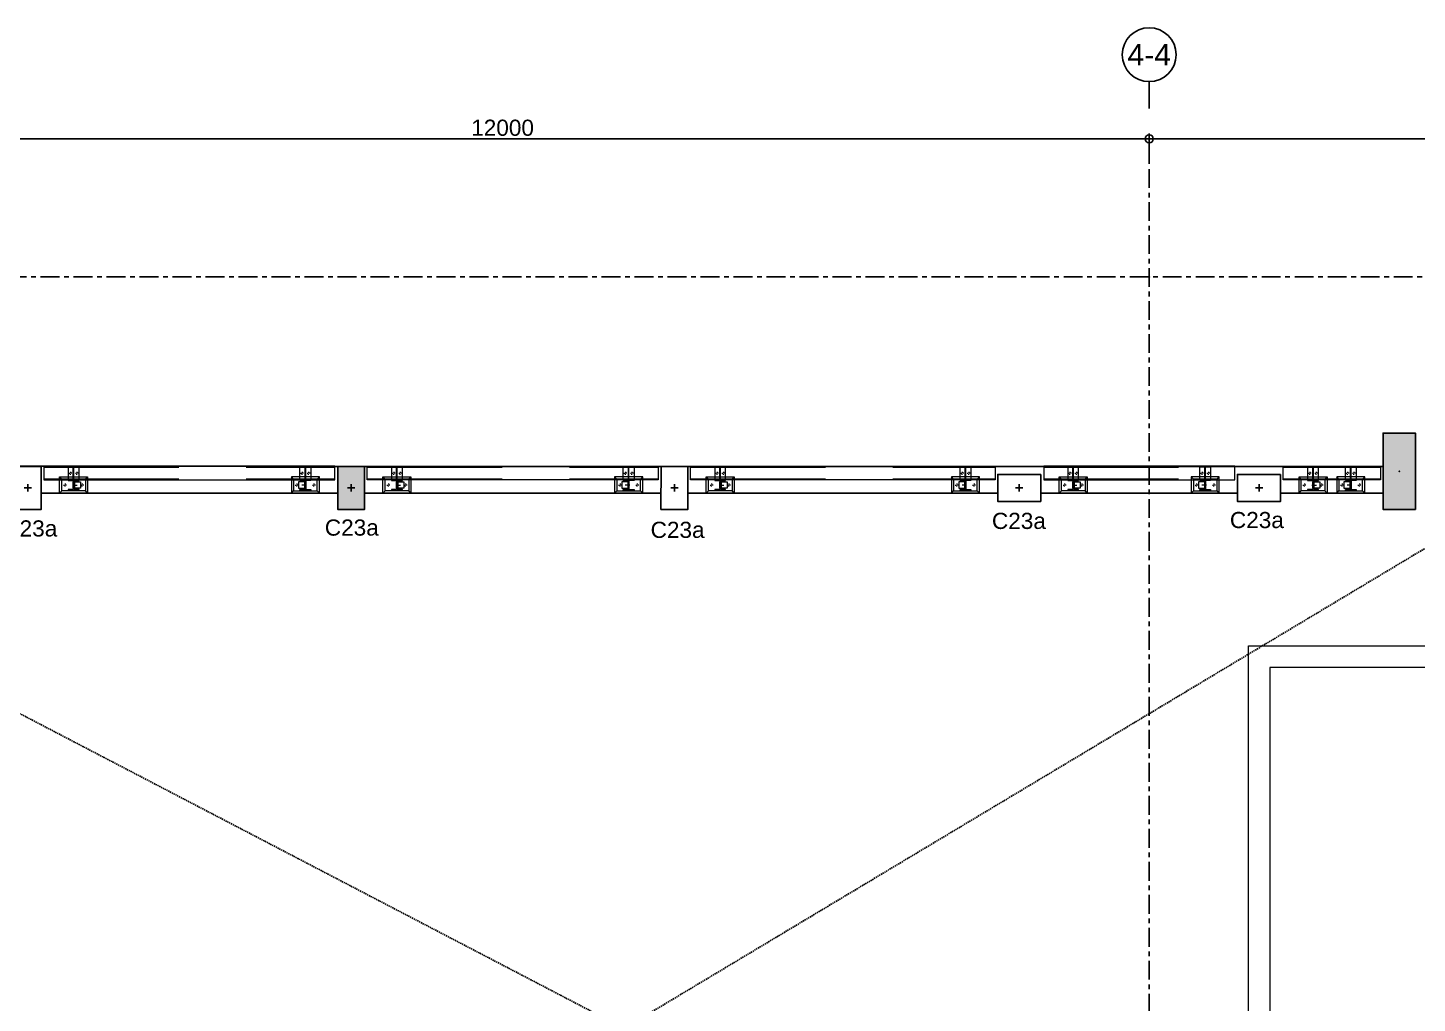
# Model space of a CAD drawing. Header units: millimetres. Extents: x 663313 to 1226001, y 1431724 to 1620898.
# Drawn here: x 995187 to 1008079, y 1552687 to 1561743 of the extents above; entities that cross this region are included whole.
import ezdxf
from ezdxf.enums import TextEntityAlignment as Align

# ---------------------------------------------------------------- set-up
doc = ezdxf.new("R2010")
doc.units = ezdxf.units.MM
doc.set_wipeout_variables(frame=1)
for name, pattern in [('CENTER', [50.8, 31.75, -6.35, 6.35, -6.35]), ('HIDDEN', [0.375, 0.25, -0.125]), ('TA_GL_000.70000', [1.925, 0.7, -0.175, 0.175, -0.175, 0.7]), ('XKITLINE00', [0]), ('XKITLINE02', [4, 2, -2])]:
    doc.linetypes.add(name, pattern=pattern)
for name, color, linetype in [('000 - 0_SYM_DWG_GRID-BUBBLE_MAIN_COLOR_6', 7, 'Continuous'), ('000 - 0_SYM_DWG_GRIDLINE_MAIN_COLOR_251', 7, 'Continuous'), ('000 - 0_SYM_DWG_SLOPE-SYM_TEXT_COLOR_3', 7, 'Continuous'), ('000 - CONCRETE_COL_HATCH_', 7, 'Continuous'), ('000 - CONCRETE_COL_WIPEOUT_', 7, 'Continuous'), ('000 - CONCRETE_PRECAST_CUT_COLOR_4', 7, 'Continuous'), ('000 - D I M', 7, 'Continuous'), ('000 - EXISTING_COLUMN_CUT_COLOR_5', 7, 'Continuous'), ('000 - EXISTING_CONCRETE_CUT_COLOR_5', 7, 'Continuous'), ('000 - GRID', 7, 'CENTER'), ('BR', 7, 'Continuous'), ('CVA044__', 7, 'Continuous'), ('DIM', 7, 'Continuous')]:
    doc.layers.add(name, color=color, linetype=linetype)
doc.layers.add('Bolt', color=7, linetype='Continuous', lineweight=0)
doc.layers.add('Part', color=7, linetype='Continuous', lineweight=0)
doc.styles.add('Arial', font='arial.ttf')
doc.styles.add('FAMELINE_FOR_CKST', font='arial.ttf')
doc.styles.add('TA', font='', dxfattribs={"height": 4.5})
doc.styles.get('TA').set_extended_font_data('Cordia New')
doc.dimstyles.new('FAMELINE-CKST_C-C', dxfattribs={"dimtxt": 0.3, "dimasz": 0.15, "dimexe": 0.1, "dimexo": 0.1, "dimgap": 0.05, "dimtad": 1, "dimzin": 0, "dimdsep": 46, "dimtxsty": 'FAMELINE_FOR_CKST', "dimblk": 'ORIGIN', "dimblk1": 'ORIGIN', "dimblk2": 'ORIGIN', "dimsah": 1, "dimcen": 0.1, "dimdle": 0.1, "dimclrd": 7, "dimclre": 7, "dimclrt": 7, "dimadec": 0, "dimazin": 0, "dimtfac": 1, "dimtix": 1, "dimtmove": 2, "dimatfit": 3, "dimfxl": 1, "dimtolj": 1, "dimtzin": 0, "dimlwd": -1, "dimlwe": -1, "dimarcsym": 0})

# ---------------------------------------------------------------- blocks, each defined once
blk = doc.blocks.new('*U4785')
at = {"layer": '000 - 0_SYM_DWG_GRID-BUBBLE_MAIN_COLOR_6', "color": 7}
blk.add_line((36.25, 0), (31.25, 0), dxfattribs=at)
blk.add_circle((41.25, 0), 5, dxfattribs=at)
at = {"layer": '000 - 0_SYM_DWG_GRIDLINE_MAIN_COLOR_251', "color": 7, "linetype": 'ByBlock', "ltscale": 5}
blk.add_line((20, 0), (-316, 0), dxfattribs=at)
at = {"layer": '000 - 0_SYM_DWG_GRIDLINE_MAIN_COLOR_251', "color": 7}
for p in [(-296, 0), (0, 0)]:
    blk.add_point(p, dxfattribs=at)
at = {"color": 7, "style": 'TA', "flags": 1}
blk.add_attdef('LOCATION', (6, -6), '', height=4.5, rotation=270, dxfattribs=at)
at = {"layer": '000 - 0_SYM_DWG_SLOPE-SYM_TEXT_COLOR_3', "color": 7, "style": 'Arial'}
blk.add_attdef('GRID-HEAD', text='', height=4, rotation=270, dxfattribs=at).set_placement((41.25, 0), align=Align.MIDDLE_CENTER)
blk = doc.blocks.new('*U4786')
at = {"layer": '000 - 0_SYM_DWG_GRIDLINE_MAIN_COLOR_251', "color": 7, "linetype": 'ByBlock', "ltscale": 5}
blk.add_line((76, 0), (-538, 0), dxfattribs=at)
at = {"color": 7, "style": 'TA', "flags": 1}
blk.add_attdef('LOCATION', (6, -6), '', height=4.5, rotation=270, dxfattribs=at)
at = {"layer": '000 - 0_SYM_DWG_SLOPE-SYM_TEXT_COLOR_3', "color": 7, "style": 'Arial'}
blk.add_attdef('GRID-HEAD', text='', height=4, rotation=180, dxfattribs=at).set_placement((154.09, 0), align=Align.MIDDLE_CENTER)
blk = doc.blocks.new('_Origin')
at = {"color": 7, "linetype": 'ByBlock', "lineweight": -2}
blk.add_line((0, 0), (-1, 0), dxfattribs=at)
blk.add_circle((0, 0), 0.5, dxfattribs=at)
blk = doc.blocks.new('*D4827')
at = {"layer": '000 - D I M', "color": 7, "transparency": 16777216}
for p, q in [((0, 1050), (0, 1331)), ((12000, 1050), (12000, 1331)), ((75, 1281), (11925, 1281))]:
    blk.add_line(p, q, dxfattribs=at)
at = {"layer": 'Defpoints', "color": 7, "transparency": 16777216}
for p in [(12000, 1281), (0, 1000), (12000, 1000)]:
    blk.add_point(p, dxfattribs=at)
at = {"layer": '000 - D I M', "color": 7, "transparency": 16777216, "xscale": 75, "yscale": 75, "zscale": 75, "rotation": 180}
blk.add_blockref('_Origin', (0, 1281), dxfattribs=at)
at = {"layer": '000 - D I M', "color": 7, "transparency": 16777216, "xscale": 75, "yscale": 75, "zscale": 75}
blk.add_blockref('_Origin', (12000, 1281), dxfattribs=at)
at = {"layer": '000 - D I M', "color": 7, "transparency": 16777216, "insert": (6000, 1383), "char_height": 150, "attachment_point": 5, "style": 'FAMELINE_FOR_CKST'}
blk.add_mtext('\\A1;12000', dxfattribs=at)
blk = doc.blocks.new('*D4828')
at = {"layer": '000 - D I M', "color": 7, "transparency": 16777216}
for p, q in [((12000, 1050), (12000, 1331)), ((23100, 1049), (23100, 1331)), ((12075, 1281), (23025, 1281))]:
    blk.add_line(p, q, dxfattribs=at)
at = {"layer": 'Defpoints', "color": 7, "transparency": 16777216}
for p in [(23100, 1281), (12000, 1000), (23100, 999)]:
    blk.add_point(p, dxfattribs=at)
at = {"layer": '000 - D I M', "color": 7, "transparency": 16777216, "xscale": 75, "yscale": 75, "zscale": 75, "rotation": 180}
blk.add_blockref('_Origin', (12000, 1281), dxfattribs=at)
at = {"layer": '000 - D I M', "color": 7, "transparency": 16777216, "xscale": 75, "yscale": 75, "zscale": 75}
blk.add_blockref('_Origin', (23100, 1281), dxfattribs=at)
at = {"layer": '000 - D I M', "color": 7, "transparency": 16777216, "insert": (17550, 1383), "char_height": 150, "attachment_point": 5, "style": 'FAMELINE_FOR_CKST'}
blk.add_mtext('\\A1;11100', dxfattribs=at)
blk = doc.blocks.new('C25')
at = {"layer": 'BR', "color": 7}
for p, q in [((-0.034, 0), (0.034, 0)), ((0, 0.034), (0, -0.034))]:
    blk.add_line(p, q, dxfattribs=at)
at = {"layer": 'BR', "color": 7, "ltscale": 5}
blk.add_lwpolyline([(-0.125, 0.2), (0.125, 0.2), (0.125, -0.2), (-0.125, -0.2)], close=True, dxfattribs=at)
blk = doc.blocks.new('C32')
at = {"layer": 'BR', "color": 7}
for p, q in [((-0.034, 0), (0.034, 0)), ((0, 0.034), (0, -0.034))]:
    blk.add_line(p, q, dxfattribs=at)
at = {"layer": 'BR', "color": 7, "ltscale": 5}
blk.add_lwpolyline([(-0.15, 0.355), (0.15, 0.355), (0.15, -0.355), (-0.15, -0.355)], close=True, dxfattribs=at)
blk = doc.blocks.new('44')
at = {"layer": 'Bolt', "color": 7, "linetype": 'XKITLINE02', "lineweight": 0}
for p, q in [((31.261, 39.863), (31.261, 39.858)), ((31.274, 39.863), (31.274, 39.869)), ((31.274, 39.869), (31.274, 39.863)), ((31.281, 39.877), (31.281, 39.834)), ((31.288, 39.863), (31.288, 39.869)), ((31.288, 39.869), (31.288, 39.863)), ((31.3, 39.863), (31.3, 39.858)), ((31.261, 37.719), (31.261, 37.724)), ((31.274, 37.719), (31.274, 37.713)), ((31.274, 37.713), (31.274, 37.719)), ((31.281, 37.705), (31.281, 37.748)), ((31.288, 37.719), (31.288, 37.713)), ((31.288, 37.713), (31.288, 37.719)), ((31.3, 37.719), (31.3, 37.724)), ((31.281, 36.877), (31.281, 36.834)), ((31.261, 36.863), (31.261, 36.858)), ((31.274, 36.869), (31.274, 36.863)), ((31.274, 36.863), (31.274, 36.869)), ((31.288, 36.869), (31.288, 36.863)), ((31.288, 36.863), (31.288, 36.869)), ((31.3, 36.863), (31.3, 36.858)), ((31.261, 34.719), (31.261, 34.724)), ((31.274, 34.719), (31.274, 34.713)), ((31.274, 34.713), (31.274, 34.719)), ((31.281, 34.705), (31.281, 34.748)), ((31.288, 34.719), (31.288, 34.713)), ((31.288, 34.713), (31.288, 34.719)), ((31.3, 34.719), (31.3, 34.724)), ((31.261, 33.863), (31.261, 33.858)), ((31.274, 33.863), (31.274, 33.869)), ((31.274, 33.869), (31.274, 33.863)), ((31.281, 33.877), (31.281, 33.834)), ((31.288, 33.863), (31.288, 33.869)), ((31.288, 33.869), (31.288, 33.863)), ((31.3, 33.863), (31.3, 33.858)), ((31.261, 31.594), (31.261, 31.599)), ((31.274, 31.594), (31.274, 31.588)), ((31.274, 31.588), (31.274, 31.594)), ((31.281, 31.58), (31.281, 31.623)), ((31.288, 31.594), (31.288, 31.588)), ((31.288, 31.588), (31.288, 31.594)), ((31.3, 31.594), (31.3, 31.599)), ((31.261, 30.588), (31.261, 30.583)), ((31.274, 30.588), (31.274, 30.594)), ((31.274, 30.594), (31.274, 30.588)), ((31.281, 30.602), (31.281, 30.559)), ((31.288, 30.588), (31.288, 30.594)), ((31.288, 30.594), (31.288, 30.588)), ((31.3, 30.588), (31.3, 30.583)), ((31.281, 29.355), (31.281, 29.398)), ((31.261, 29.369), (31.261, 29.374)), ((31.274, 29.369), (31.274, 29.363)), ((31.274, 29.363), (31.274, 29.369)), ((31.288, 29.369), (31.288, 29.363)), ((31.288, 29.363), (31.288, 29.369)), ((31.3, 29.369), (31.3, 29.374)), ((31.274, 28.369), (31.274, 28.363)), ((31.274, 28.363), (31.274, 28.369)), ((31.281, 28.377), (31.281, 28.334)), ((31.288, 28.369), (31.288, 28.363)), ((31.288, 28.363), (31.288, 28.369)), ((31.261, 28.363), (31.261, 28.358)), ((31.3, 28.363), (31.3, 28.358)), ((31.261, 28.019), (31.261, 28.024)), ((31.274, 28.019), (31.274, 28.013)), ((31.274, 28.013), (31.274, 28.019)), ((31.281, 28.005), (31.281, 28.048)), ((31.288, 28.019), (31.288, 28.013)), ((31.288, 28.013), (31.288, 28.019)), ((31.3, 28.019), (31.3, 28.024))]:
    blk.add_line(p, q, dxfattribs=at)
at = {"layer": 'Bolt', "color": 7, "linetype": 'XKITLINE00', "lineweight": 0}
for p, q in [((31.267, 39.946), (31.276, 39.946)), ((31.267, 39.946), (31.276, 39.946)), ((31.281, 39.96), (31.281, 39.95)), ((31.281, 39.96), (31.281, 39.95)), ((31.281, 39.932), (31.281, 39.941)), ((31.281, 39.932), (31.281, 39.941)), ((31.295, 39.946), (31.285, 39.946)), ((31.295, 39.946), (31.285, 39.946)), ((31.377, 39.896), (31.386, 39.896)), ((31.391, 39.91), (31.391, 39.9)), ((31.391, 39.882), (31.391, 39.891)), ((31.391, 39.85), (31.391, 39.84)), ((31.405, 39.896), (31.395, 39.896)), ((31.267, 39.786), (31.276, 39.786)), ((31.267, 39.786), (31.276, 39.786)), ((31.281, 39.8), (31.281, 39.79)), ((31.281, 39.8), (31.281, 39.79)), ((31.281, 39.772), (31.281, 39.781)), ((31.281, 39.772), (31.281, 39.781)), ((31.295, 39.786), (31.285, 39.786)), ((31.295, 39.786), (31.285, 39.786)), ((31.377, 39.836), (31.386, 39.836)), ((31.391, 39.822), (31.391, 39.831)), ((31.405, 39.836), (31.395, 39.836)), ((31.267, 37.796), (31.276, 37.796)), ((31.267, 37.796), (31.276, 37.796)), ((31.281, 37.81), (31.281, 37.8)), ((31.281, 37.81), (31.281, 37.8)), ((31.281, 37.782), (31.281, 37.791)), ((31.281, 37.782), (31.281, 37.791)), ((31.295, 37.796), (31.285, 37.796)), ((31.295, 37.796), (31.285, 37.796)), ((31.281, 37.65), (31.281, 37.64)), ((31.281, 37.65), (31.281, 37.64)), ((31.377, 37.746), (31.386, 37.746)), ((31.377, 37.686), (31.386, 37.686)), ((31.391, 37.76), (31.391, 37.75)), ((31.391, 37.732), (31.391, 37.741)), ((31.391, 37.7), (31.391, 37.69)), ((31.391, 37.672), (31.391, 37.681)), ((31.405, 37.746), (31.395, 37.746)), ((31.405, 37.686), (31.395, 37.686)), ((31.267, 37.636), (31.276, 37.636)), ((31.267, 37.636), (31.276, 37.636)), ((31.281, 37.622), (31.281, 37.631)), ((31.281, 37.622), (31.281, 37.631)), ((31.295, 37.636), (31.285, 37.636)), ((31.295, 37.636), (31.285, 37.636)), ((31.267, 36.946), (31.276, 36.946)), ((31.267, 36.946), (31.276, 36.946)), ((31.281, 36.96), (31.281, 36.95)), ((31.281, 36.96), (31.281, 36.95)), ((31.281, 36.932), (31.281, 36.941)), ((31.281, 36.932), (31.281, 36.941)), ((31.295, 36.946), (31.285, 36.946)), ((31.295, 36.946), (31.285, 36.946)), ((31.377, 36.896), (31.386, 36.896)), ((31.391, 36.91), (31.391, 36.9)), ((31.391, 36.882), (31.391, 36.891)), ((31.405, 36.896), (31.395, 36.896)), ((31.267, 36.786), (31.276, 36.786)), ((31.267, 36.786), (31.276, 36.786)), ((31.281, 36.8), (31.281, 36.79)), ((31.281, 36.8), (31.281, 36.79)), ((31.281, 36.772), (31.281, 36.781)), ((31.281, 36.772), (31.281, 36.781)), ((31.295, 36.786), (31.285, 36.786)), ((31.295, 36.786), (31.285, 36.786)), ((31.377, 36.836), (31.386, 36.836)), ((31.391, 36.85), (31.391, 36.84)), ((31.391, 36.822), (31.391, 36.831)), ((31.405, 36.836), (31.395, 36.836)), ((31.281, 34.81), (31.281, 34.8)), ((31.281, 34.81), (31.281, 34.8)), ((31.267, 34.796), (31.276, 34.796)), ((31.267, 34.796), (31.276, 34.796)), ((31.281, 34.782), (31.281, 34.791)), ((31.281, 34.782), (31.281, 34.791)), ((31.295, 34.796), (31.285, 34.796)), ((31.295, 34.796), (31.285, 34.796)), ((31.377, 34.746), (31.386, 34.746)), ((31.377, 34.686), (31.386, 34.686)), ((31.391, 34.76), (31.391, 34.75)), ((31.391, 34.732), (31.391, 34.741)), ((31.391, 34.7), (31.391, 34.69)), ((31.391, 34.672), (31.391, 34.681)), ((31.405, 34.746), (31.395, 34.746)), ((31.405, 34.686), (31.395, 34.686)), ((31.267, 34.636), (31.276, 34.636)), ((31.267, 34.636), (31.276, 34.636)), ((31.281, 34.65), (31.281, 34.64)), ((31.281, 34.65), (31.281, 34.64)), ((31.281, 34.622), (31.281, 34.631)), ((31.281, 34.622), (31.281, 34.631)), ((31.295, 34.636), (31.285, 34.636)), ((31.295, 34.636), (31.285, 34.636)), ((31.267, 33.946), (31.276, 33.946)), ((31.267, 33.946), (31.276, 33.946)), ((31.281, 33.96), (31.281, 33.95)), ((31.281, 33.96), (31.281, 33.95)), ((31.281, 33.932), (31.281, 33.941)), ((31.281, 33.932), (31.281, 33.941)), ((31.295, 33.946), (31.285, 33.946)), ((31.295, 33.946), (31.285, 33.946)), ((31.391, 33.91), (31.391, 33.9)), ((31.267, 33.786), (31.276, 33.786)), ((31.267, 33.786), (31.276, 33.786)), ((31.281, 33.8), (31.281, 33.79)), ((31.281, 33.8), (31.281, 33.79)), ((31.281, 33.772), (31.281, 33.781)), ((31.281, 33.772), (31.281, 33.781)), ((31.295, 33.786), (31.285, 33.786)), ((31.295, 33.786), (31.285, 33.786)), ((31.377, 33.896), (31.386, 33.896)), ((31.377, 33.836), (31.386, 33.836)), ((31.391, 33.882), (31.391, 33.891)), ((31.391, 33.85), (31.391, 33.84)), ((31.391, 33.822), (31.391, 33.831)), ((31.405, 33.896), (31.395, 33.896)), ((31.405, 33.836), (31.395, 33.836)), ((31.267, 31.671), (31.276, 31.671)), ((31.267, 31.671), (31.276, 31.671)), ((31.281, 31.685), (31.281, 31.676)), ((31.281, 31.685), (31.281, 31.676)), ((31.281, 31.657), (31.281, 31.666)), ((31.281, 31.657), (31.281, 31.666)), ((31.295, 31.671), (31.285, 31.671)), ((31.295, 31.671), (31.285, 31.671)), ((31.377, 31.621), (31.386, 31.621)), ((31.391, 31.635), (31.391, 31.626)), ((31.391, 31.607), (31.391, 31.616)), ((31.405, 31.621), (31.395, 31.621)), ((31.267, 31.511), (31.276, 31.511)), ((31.267, 31.511), (31.276, 31.511)), ((31.281, 31.525), (31.281, 31.516)), ((31.281, 31.525), (31.281, 31.516)), ((31.281, 31.497), (31.281, 31.506)), ((31.281, 31.497), (31.281, 31.506)), ((31.295, 31.511), (31.285, 31.511)), ((31.295, 31.511), (31.285, 31.511)), ((31.377, 31.561), (31.386, 31.561)), ((31.391, 31.575), (31.391, 31.566)), ((31.391, 31.547), (31.391, 31.556)), ((31.405, 31.561), (31.395, 31.561)), ((31.281, 30.685), (31.281, 30.675)), ((31.281, 30.685), (31.281, 30.675)), ((31.267, 30.671), (31.276, 30.671)), ((31.267, 30.671), (31.276, 30.671)), ((31.281, 30.657), (31.281, 30.666)), ((31.281, 30.657), (31.281, 30.666)), ((31.295, 30.671), (31.285, 30.671)), ((31.295, 30.671), (31.285, 30.671)), ((31.377, 30.621), (31.386, 30.621)), ((31.377, 30.561), (31.386, 30.561)), ((31.391, 30.635), (31.391, 30.625)), ((31.391, 30.607), (31.391, 30.616)), ((31.391, 30.575), (31.391, 30.565)), ((31.391, 30.547), (31.391, 30.556)), ((31.405, 30.621), (31.395, 30.621)), ((31.405, 30.561), (31.395, 30.561)), ((31.267, 30.511), (31.276, 30.511)), ((31.267, 30.511), (31.276, 30.511)), ((31.281, 30.525), (31.281, 30.515)), ((31.281, 30.525), (31.281, 30.515)), ((31.281, 30.497), (31.281, 30.506)), ((31.281, 30.497), (31.281, 30.506)), ((31.295, 30.511), (31.285, 30.511)), ((31.295, 30.511), (31.285, 30.511)), ((31.267, 29.446), (31.276, 29.446)), ((31.267, 29.446), (31.276, 29.446)), ((31.281, 29.46), (31.281, 29.45)), ((31.281, 29.46), (31.281, 29.45)), ((31.281, 29.432), (31.281, 29.441)), ((31.281, 29.432), (31.281, 29.441)), ((31.295, 29.446), (31.285, 29.446)), ((31.295, 29.446), (31.285, 29.446)), ((31.377, 29.396), (31.386, 29.396)), ((31.391, 29.41), (31.391, 29.4)), ((31.405, 29.396), (31.395, 29.396)), ((31.267, 29.286), (31.276, 29.286)), ((31.267, 29.286), (31.276, 29.286)), ((31.281, 29.3), (31.281, 29.29)), ((31.281, 29.3), (31.281, 29.29)), ((31.281, 29.272), (31.281, 29.281)), ((31.281, 29.272), (31.281, 29.281)), ((31.295, 29.286), (31.285, 29.286)), ((31.295, 29.286), (31.285, 29.286)), ((31.377, 29.336), (31.386, 29.336)), ((31.391, 29.382), (31.391, 29.391)), ((31.391, 29.35), (31.391, 29.34)), ((31.391, 29.322), (31.391, 29.331)), ((31.405, 29.336), (31.395, 29.336)), ((31.267, 28.446), (31.276, 28.446)), ((31.267, 28.446), (31.276, 28.446)), ((31.281, 28.46), (31.281, 28.45)), ((31.281, 28.46), (31.281, 28.45)), ((31.281, 28.432), (31.281, 28.441)), ((31.281, 28.432), (31.281, 28.441)), ((31.295, 28.446), (31.285, 28.446)), ((31.295, 28.446), (31.285, 28.446)), ((31.377, 28.396), (31.386, 28.396)), ((31.391, 28.41), (31.391, 28.4)), ((31.391, 28.382), (31.391, 28.391)), ((31.405, 28.396), (31.395, 28.396)), ((31.267, 28.286), (31.276, 28.286)), ((31.267, 28.286), (31.276, 28.286)), ((31.281, 28.3), (31.281, 28.29)), ((31.281, 28.3), (31.281, 28.29)), ((31.281, 28.272), (31.281, 28.281)), ((31.281, 28.272), (31.281, 28.281)), ((31.295, 28.286), (31.285, 28.286)), ((31.295, 28.286), (31.285, 28.286)), ((31.377, 28.336), (31.386, 28.336)), ((31.391, 28.35), (31.391, 28.34)), ((31.391, 28.322), (31.391, 28.331)), ((31.405, 28.336), (31.395, 28.336)), ((31.281, 28.11), (31.281, 28.101)), ((31.281, 28.11), (31.281, 28.101)), ((31.267, 28.096), (31.276, 28.096)), ((31.267, 28.096), (31.276, 28.096)), ((31.281, 28.082), (31.281, 28.091)), ((31.281, 28.082), (31.281, 28.091)), ((31.295, 28.096), (31.285, 28.096)), ((31.295, 28.096), (31.285, 28.096)), ((31.377, 28.046), (31.386, 28.046)), ((31.377, 27.986), (31.386, 27.986)), ((31.391, 28.06), (31.391, 28.051)), ((31.391, 28.032), (31.391, 28.041)), ((31.391, 28), (31.391, 27.991)), ((31.391, 27.972), (31.391, 27.981)), ((31.405, 28.046), (31.395, 28.046)), ((31.405, 27.986), (31.395, 27.986)), ((31.267, 27.936), (31.276, 27.936)), ((31.267, 27.936), (31.276, 27.936)), ((31.281, 27.95), (31.281, 27.941)), ((31.281, 27.95), (31.281, 27.941)), ((31.281, 27.922), (31.281, 27.931)), ((31.281, 27.922), (31.281, 27.931)), ((31.295, 27.936), (31.285, 27.936)), ((31.295, 27.936), (31.285, 27.936))]:
    blk.add_line(p, q, dxfattribs=at)
at = {"layer": 'Part', "color": 7, "linetype": 'HIDDEN', "lineweight": 0, "ltscale": 5}
for p, q in [((31.338, 40.141), (31.338, 37.441)), ((31.447, 40.141), (31.447, 37.441)), ((31.338, 37.141), (31.338, 34.441)), ((31.447, 37.141), (31.447, 34.441)), ((31.338, 34.141), (31.338, 31.315)), ((31.447, 34.141), (31.447, 31.315)), ((31.338, 30.865), (31.338, 29.091)), ((31.447, 30.865), (31.447, 29.091)), ((31.338, 28.641), (31.338, 27.741)), ((31.447, 28.641), (31.447, 27.741))]:
    blk.add_line(p, q, dxfattribs=at)
at = {"layer": 'Part', "color": 7, "lineweight": 0}
for p, q in [((31.206, 39.996), (31.226, 39.976)), ((31.206, 39.736), (31.226, 39.756)), ((31.206, 37.846), (31.226, 37.826)), ((31.206, 37.586), (31.226, 37.606)), ((31.206, 36.996), (31.226, 36.976)), ((31.206, 36.736), (31.226, 36.756)), ((31.206, 34.846), (31.226, 34.826)), ((31.206, 34.586), (31.226, 34.606)), ((31.206, 33.996), (31.226, 33.976)), ((31.206, 33.736), (31.226, 33.756)), ((31.206, 31.721), (31.226, 31.701)), ((31.206, 31.461), (31.226, 31.481)), ((31.206, 30.721), (31.226, 30.701)), ((31.206, 30.461), (31.226, 30.481)), ((31.206, 29.496), (31.226, 29.476)), ((31.206, 29.236), (31.226, 29.256)), ((31.206, 28.496), (31.226, 28.476)), ((31.206, 28.236), (31.226, 28.256)), ((31.206, 28.146), (31.226, 28.126)), ((31.206, 27.886), (31.226, 27.906))]:
    blk.add_line(p, q, dxfattribs=at)
at = {"layer": 'Part', "color": 7, "linetype": 'HIDDEN', "lineweight": 0, "ltscale": 2}
for p, q in [((31.336, 39.976), (31.356, 39.996)), ((31.336, 39.756), (31.356, 39.736)), ((31.336, 37.826), (31.356, 37.846)), ((31.336, 37.606), (31.356, 37.586)), ((31.336, 36.976), (31.356, 36.996)), ((31.336, 36.756), (31.356, 36.736)), ((31.336, 34.826), (31.356, 34.846)), ((31.336, 34.606), (31.356, 34.586)), ((31.336, 33.976), (31.356, 33.996)), ((31.336, 33.756), (31.356, 33.736)), ((31.336, 31.701), (31.356, 31.721)), ((31.336, 31.481), (31.356, 31.461)), ((31.336, 30.701), (31.356, 30.721)), ((31.336, 30.481), (31.356, 30.461)), ((31.336, 29.476), (31.356, 29.496)), ((31.336, 29.256), (31.356, 29.236)), ((31.336, 28.476), (31.356, 28.496)), ((31.336, 28.256), (31.356, 28.236)), ((31.336, 28.126), (31.356, 28.146)), ((31.336, 27.906), (31.356, 27.886))]:
    blk.add_line(p, q, dxfattribs=at)
at = {"layer": 'Part', "color": 7, "linetype": 'XKITLINE02', "lineweight": 0}
for p, q in [((31.251, 39.869), (31.311, 39.869)), ((31.251, 39.863), (31.311, 39.863)), ((31.311, 39.858), (31.251, 39.858)), ((31.331, 39.916), (31.331, 39.816)), ((31.331, 39.869), (31.451, 39.869)), ((31.331, 39.863), (31.451, 39.863)), ((31.361, 39.869), (31.361, 39.863)), ((31.311, 37.724), (31.251, 37.724)), ((31.251, 37.719), (31.311, 37.719)), ((31.251, 37.713), (31.311, 37.713)), ((31.331, 37.666), (31.331, 37.766)), ((31.331, 37.719), (31.451, 37.719)), ((31.331, 37.713), (31.451, 37.713)), ((31.361, 37.713), (31.361, 37.719)), ((31.331, 36.916), (31.331, 36.816)), ((31.251, 36.869), (31.311, 36.869)), ((31.251, 36.863), (31.311, 36.863)), ((31.311, 36.858), (31.251, 36.858)), ((31.331, 36.869), (31.451, 36.869)), ((31.331, 36.863), (31.451, 36.863)), ((31.361, 36.869), (31.361, 36.863)), ((31.311, 34.724), (31.251, 34.724)), ((31.251, 34.719), (31.311, 34.719)), ((31.251, 34.713), (31.311, 34.713)), ((31.331, 34.666), (31.331, 34.766)), ((31.331, 34.719), (31.451, 34.719)), ((31.331, 34.713), (31.451, 34.713)), ((31.361, 34.713), (31.361, 34.719)), ((31.331, 33.916), (31.331, 33.816)), ((31.251, 33.869), (31.311, 33.869)), ((31.251, 33.863), (31.311, 33.863)), ((31.311, 33.858), (31.251, 33.858)), ((31.331, 33.869), (31.451, 33.869)), ((31.331, 33.863), (31.451, 33.863)), ((31.361, 33.869), (31.361, 33.863)), ((31.311, 31.599), (31.251, 31.599)), ((31.251, 31.594), (31.311, 31.594)), ((31.251, 31.588), (31.311, 31.588)), ((31.331, 31.541), (31.331, 31.641)), ((31.331, 31.594), (31.451, 31.594)), ((31.331, 31.588), (31.451, 31.588)), ((31.361, 31.588), (31.361, 31.594)), ((31.455, 30.865), (31.455, 29.091)), ((31.251, 30.594), (31.311, 30.594)), ((31.251, 30.588), (31.311, 30.588)), ((31.311, 30.583), (31.251, 30.583)), ((31.331, 30.641), (31.331, 30.541)), ((31.331, 30.594), (31.451, 30.594)), ((31.331, 30.588), (31.451, 30.588)), ((31.361, 30.594), (31.361, 30.588)), ((31.331, 29.316), (31.331, 29.416)), ((31.311, 29.374), (31.251, 29.374)), ((31.251, 29.369), (31.311, 29.369)), ((31.251, 29.363), (31.311, 29.363)), ((31.331, 29.369), (31.451, 29.369)), ((31.331, 29.363), (31.451, 29.363)), ((31.361, 29.363), (31.361, 29.369)), ((31.251, 28.369), (31.311, 28.369)), ((31.331, 28.416), (31.331, 28.316)), ((31.331, 28.369), (31.451, 28.369)), ((31.361, 28.369), (31.361, 28.363)), ((31.251, 28.363), (31.311, 28.363)), ((31.311, 28.358), (31.251, 28.358)), ((31.331, 28.363), (31.451, 28.363)), ((31.311, 28.024), (31.251, 28.024)), ((31.251, 28.019), (31.311, 28.019)), ((31.251, 28.013), (31.311, 28.013)), ((31.331, 27.966), (31.331, 28.066)), ((31.331, 28.019), (31.451, 28.019)), ((31.331, 28.013), (31.451, 28.013)), ((31.361, 28.013), (31.361, 28.019))]:
    blk.add_line(p, q, dxfattribs=at)
at = {"layer": 'Part', "color": 7, "linetype": 'XKITLINE00', "lineweight": 0}
blk.add_line((31.455, 28.641), (31.455, 27.741), dxfattribs=at)
at = {"layer": 'Part', "color": 7, "lineweight": 0}
blk.add_lwpolyline([(31.455, 37.441), (31.455, 40.141), (31.33, 40.141), (31.33, 37.441)], close=True, dxfattribs=at)
for points in [[(31.331, 39.736), (31.206, 39.736), (31.206, 39.996), (31.331, 39.996)], [(31.331, 39.756), (31.226, 39.756), (31.226, 39.976), (31.331, 39.976)], [(31.331, 37.846), (31.206, 37.846), (31.206, 37.586), (31.331, 37.586)], [(31.331, 37.826), (31.226, 37.826), (31.226, 37.606), (31.331, 37.606)], [(31.455, 34.441), (31.33, 34.441), (31.33, 37.141), (31.455, 37.141), (31.455, 34.441)], [(31.331, 36.736), (31.206, 36.736), (31.206, 36.996), (31.331, 36.996)], [(31.331, 36.756), (31.226, 36.756), (31.226, 36.976), (31.331, 36.976)], [(31.331, 34.846), (31.206, 34.846), (31.206, 34.586), (31.331, 34.586)], [(31.331, 34.826), (31.226, 34.826), (31.226, 34.606), (31.331, 34.606)], [(31.33, 31.315), (31.33, 34.141), (31.455, 34.141), (31.455, 31.315), (31.33, 31.315)], [(31.331, 33.736), (31.206, 33.736), (31.206, 33.996), (31.331, 33.996)], [(31.331, 33.756), (31.226, 33.756), (31.226, 33.976), (31.331, 33.976)], [(31.331, 31.721), (31.206, 31.721), (31.206, 31.461), (31.331, 31.461)], [(31.331, 31.701), (31.226, 31.701), (31.226, 31.481), (31.331, 31.481)], [(31.33, 29.091), (31.455, 29.091), (31.455, 30.865), (31.33, 30.865), (31.33, 29.091)], [(31.331, 30.461), (31.206, 30.461), (31.206, 30.721), (31.331, 30.721)], [(31.331, 30.481), (31.226, 30.481), (31.226, 30.701), (31.331, 30.701)], [(31.331, 29.496), (31.206, 29.496), (31.206, 29.236), (31.331, 29.236)], [(31.331, 29.476), (31.226, 29.476), (31.226, 29.256), (31.331, 29.256)], [(31.33, 27.741), (31.33, 28.642), (31.455, 28.642), (31.455, 27.741), (31.33, 27.741)], [(31.331, 28.236), (31.206, 28.236), (31.206, 28.496), (31.331, 28.496)], [(31.331, 28.256), (31.226, 28.256), (31.226, 28.476), (31.331, 28.476)], [(31.331, 28.146), (31.206, 28.146), (31.206, 27.886), (31.331, 27.886)], [(31.331, 28.126), (31.226, 28.126), (31.226, 27.906), (31.331, 27.906)]]:
    blk.add_lwpolyline(points, dxfattribs=at)
at = {"layer": 'Part', "color": 7, "linetype": 'HIDDEN', "lineweight": 0, "ltscale": 2}
for points in [[(31.331, 39.996), (31.356, 39.996), (31.356, 39.736), (31.331, 39.736)], [(31.331, 39.976), (31.336, 39.976), (31.336, 39.756), (31.331, 39.756)], [(31.331, 37.586), (31.356, 37.586), (31.356, 37.846), (31.331, 37.846)], [(31.331, 37.606), (31.336, 37.606), (31.336, 37.826), (31.331, 37.826)], [(31.331, 36.996), (31.356, 36.996), (31.356, 36.736), (31.331, 36.736)], [(31.331, 36.976), (31.336, 36.976), (31.336, 36.756), (31.331, 36.756)], [(31.331, 34.586), (31.356, 34.586), (31.356, 34.846), (31.331, 34.846)], [(31.331, 34.606), (31.336, 34.606), (31.336, 34.826), (31.331, 34.826)], [(31.331, 33.996), (31.356, 33.996), (31.356, 33.736), (31.331, 33.736)], [(31.331, 33.976), (31.336, 33.976), (31.336, 33.756), (31.331, 33.756)], [(31.331, 31.461), (31.356, 31.461), (31.356, 31.721), (31.331, 31.721)], [(31.331, 31.481), (31.336, 31.481), (31.336, 31.701), (31.331, 31.701)], [(31.331, 30.721), (31.356, 30.721), (31.356, 30.461), (31.331, 30.461)], [(31.331, 30.701), (31.336, 30.701), (31.336, 30.481), (31.331, 30.481)], [(31.331, 29.236), (31.356, 29.236), (31.356, 29.496), (31.331, 29.496)], [(31.331, 29.256), (31.336, 29.256), (31.336, 29.476), (31.331, 29.476)], [(31.331, 28.496), (31.356, 28.496), (31.356, 28.236), (31.331, 28.236)], [(31.331, 28.476), (31.336, 28.476), (31.336, 28.256), (31.331, 28.256)], [(31.331, 27.886), (31.356, 27.886), (31.356, 28.146), (31.331, 28.146)], [(31.331, 27.906), (31.336, 27.906), (31.336, 28.126), (31.331, 28.126)]]:
    blk.add_lwpolyline(points, dxfattribs=at)
at = {"layer": 'Part', "color": 7, "linetype": 'XKITLINE02', "lineweight": 0}
for points in [[(31.331, 39.916), (31.323, 39.916), (31.323, 39.869), (31.239, 39.869), (31.239, 39.916), (31.231, 39.916), (31.231, 39.816), (31.239, 39.816), (31.239, 39.863), (31.323, 39.863), (31.323, 39.816), (31.331, 39.816)], [(31.331, 37.666), (31.323, 37.666), (31.323, 37.713), (31.239, 37.713), (31.239, 37.666), (31.231, 37.666), (31.231, 37.766), (31.239, 37.766), (31.239, 37.719), (31.323, 37.719), (31.323, 37.766), (31.331, 37.766)], [(31.331, 36.916), (31.323, 36.916), (31.323, 36.869), (31.239, 36.869), (31.239, 36.916), (31.231, 36.916), (31.231, 36.816), (31.239, 36.816), (31.239, 36.863), (31.323, 36.863), (31.323, 36.816), (31.331, 36.816)], [(31.331, 34.666), (31.323, 34.666), (31.323, 34.713), (31.239, 34.713), (31.239, 34.666), (31.231, 34.666), (31.231, 34.766), (31.239, 34.766), (31.239, 34.719), (31.323, 34.719), (31.323, 34.766), (31.331, 34.766)], [(31.331, 33.916), (31.323, 33.916), (31.323, 33.869), (31.239, 33.869), (31.239, 33.916), (31.231, 33.916), (31.231, 33.816), (31.239, 33.816), (31.239, 33.863), (31.323, 33.863), (31.323, 33.816), (31.331, 33.816)], [(31.331, 31.541), (31.323, 31.541), (31.323, 31.588), (31.239, 31.588), (31.239, 31.541), (31.231, 31.541), (31.231, 31.641), (31.239, 31.641), (31.239, 31.594), (31.323, 31.594), (31.323, 31.641), (31.331, 31.641)], [(31.331, 30.641), (31.323, 30.641), (31.323, 30.594), (31.239, 30.594), (31.239, 30.641), (31.231, 30.641), (31.231, 30.541), (31.239, 30.541), (31.239, 30.588), (31.323, 30.588), (31.323, 30.541), (31.331, 30.541)], [(31.331, 29.316), (31.323, 29.316), (31.323, 29.363), (31.239, 29.363), (31.239, 29.316), (31.231, 29.316), (31.231, 29.416), (31.239, 29.416), (31.239, 29.369), (31.323, 29.369), (31.323, 29.416), (31.331, 29.416)], [(31.331, 28.416), (31.323, 28.416), (31.323, 28.369), (31.239, 28.369), (31.239, 28.416), (31.231, 28.416), (31.231, 28.316), (31.239, 28.316), (31.239, 28.363), (31.323, 28.363), (31.323, 28.316), (31.331, 28.316)], [(31.331, 27.966), (31.323, 27.966), (31.323, 28.013), (31.239, 28.013), (31.239, 27.966), (31.231, 27.966), (31.231, 28.066), (31.239, 28.066), (31.239, 28.019), (31.323, 28.019), (31.323, 28.066), (31.331, 28.066)]]:
    blk.add_lwpolyline(points, close=True, dxfattribs=at)
for points in [[(31.311, 39.863), (31.311, 39.803), (31.251, 39.803), (31.251, 39.863)], [(31.331, 39.816), (31.451, 39.816), (31.451, 39.916), (31.331, 39.916)], [(31.311, 37.719), (31.311, 37.779), (31.251, 37.779), (31.251, 37.719)], [(31.331, 37.766), (31.451, 37.766), (31.451, 37.666), (31.331, 37.666)], [(31.331, 36.816), (31.451, 36.816), (31.451, 36.916), (31.331, 36.916)], [(31.311, 36.863), (31.311, 36.803), (31.251, 36.803), (31.251, 36.863)], [(31.311, 34.719), (31.311, 34.779), (31.251, 34.779), (31.251, 34.719)], [(31.331, 34.766), (31.451, 34.766), (31.451, 34.666), (31.331, 34.666)], [(31.331, 33.816), (31.451, 33.816), (31.451, 33.916), (31.331, 33.916)], [(31.311, 33.863), (31.311, 33.803), (31.251, 33.803), (31.251, 33.863)], [(31.311, 31.594), (31.311, 31.654), (31.251, 31.654), (31.251, 31.594)], [(31.331, 31.641), (31.451, 31.641), (31.451, 31.541), (31.331, 31.541)], [(31.311, 30.588), (31.311, 30.528), (31.251, 30.528), (31.251, 30.588)], [(31.331, 30.541), (31.451, 30.541), (31.451, 30.641), (31.331, 30.641)], [(31.311, 29.369), (31.311, 29.429), (31.251, 29.429), (31.251, 29.369)], [(31.331, 29.416), (31.451, 29.416), (31.451, 29.316), (31.331, 29.316)], [(31.331, 28.316), (31.451, 28.316), (31.451, 28.416), (31.331, 28.416)], [(31.311, 28.363), (31.311, 28.303), (31.251, 28.303), (31.251, 28.363)], [(31.311, 28.019), (31.311, 28.079), (31.251, 28.079), (31.251, 28.019)], [(31.331, 28.066), (31.451, 28.066), (31.451, 27.966), (31.331, 27.966)]]:
    blk.add_lwpolyline(points, dxfattribs=at)
blk = doc.blocks.new('*U5741')
at = {"color": 7}
blk.add_wipeout([(-150, -355), (150, -355), (150, 355), (-150, 355)], dxfattribs=at).dxf.layer = '000 - CONCRETE_COL_WIPEOUT_'
at = {"layer": '000 - CONCRETE_COL_HATCH_'}
h = blk.add_hatch(dxfattribs=at)
h.set_pattern_fill('AR-CONC', scale=0.5)
h.set_pattern_definition([(50, (-3e-14, -2e-14), (3.5863, -0.31376), [0.375, -4.125]), (355, (-3e-14, -2e-14), (-0.693757, 3.76096), [0.3, -3.3]), (100.4514, (0.299, -0.026), (2.892544, 3.4472), [0.3187, -3.50571]), (46.1842, (-3e-14, 1), (5.336207, -0.827596), [0.5625, -6.1875]), (96.6356, (0.4447, 0.931), (4.67331, 4.87059), [0.47805, -5.25857]), (351.1842, (-3e-14, 1), (4.67331, 4.87059), [0.45, -4.95]), (21, (0.5, 0.75), (2.984535, -2.013094), [0.375, -4.125]), (326, (0.5, 0.75), (1.216577, 3.62575), [0.3, -3.3]), (71.4514, (0.7487, 0.5822), (4.201112, 1.612656), [0.3187, -3.50571]), (37.5, (-3e-14, -2e-14), (0.0607993, 1.6644693), [0, -3.26, 0, -3.35, 0, -3.3125]), (7.5, (-3e-14, -2e-14), (1.315348, 1.9720586), [0, -1.91, 0, -3.185, 0, -1.2625]), (327.5, (-1.115, -2e-14), (2.669112, -0.1127744), [0, -1.25, 0, -3.9, 0, -5.175]), (317.5, (-1.615, -2e-14), (2.915931, 0.500525), [0, -1.625, 0, -2.59, 0, -3.675])])
h.paths.add_polyline_path([(-150, -355), (150, -355), (150, 355), (-150, 355)])
at = {"color": 7}
blk.add_point((0, 0), dxfattribs=at)
at = {"layer": '000 - EXISTING_COLUMN_CUT_COLOR_5', "color": 7}
blk.add_lwpolyline([(-150, -355), (150, -355), (150, 355), (-150, 355)], close=True, dxfattribs=at)
blk = doc.blocks.new('*U5839')
at = {"color": 7}
blk.add_wipeout([(-125, -200), (125, -200), (125, 200), (-125, 200)], dxfattribs=at).dxf.layer = '000 - CONCRETE_COL_WIPEOUT_'
at = {"layer": '000 - CONCRETE_COL_HATCH_'}
h = blk.add_hatch(dxfattribs=at)
h.set_pattern_fill('AR-CONC', scale=0.5)
h.set_pattern_definition([(50, (0, -2e-14), (3.5863, -0.31376), [0.375, -4.125]), (355, (0, -2e-14), (-0.693757, 3.76096), [0.3, -3.3]), (100.4514, (0.299, -0.026), (2.892544, 3.4472), [0.3187, -3.50571]), (46.1842, (0, 1), (5.33621, -0.8276), [0.5625, -6.1875]), (96.6356, (0.4447, 0.931), (4.67331, 4.87059), [0.47805, -5.25857]), (351.1842, (0, 1), (4.67331, 4.87059), [0.45, -4.95]), (21, (0.5, 0.75), (2.984535, -2.013094), [0.375, -4.125]), (326, (0.5, 0.75), (1.216577, 3.62575), [0.3, -3.3]), (71.4514, (0.7487, 0.5822), (4.20111, 1.612656), [0.3187, -3.50571]), (37.5, (0, -2e-14), (0.060799, 1.664469), [0, -3.26, 0, -3.35, 0, -3.3125]), (7.5, (0, -2e-14), (1.315348, 1.972059), [0, -1.91, 0, -3.185, 0, -1.2625]), (327.5, (-1.115, -2e-14), (2.669112, -0.112774), [0, -1.25, 0, -3.9, 0, -5.175]), (317.5, (-1.615, -2e-14), (2.91593, 0.500525), [0, -1.625, 0, -2.59, 0, -3.675])])
h.paths.add_polyline_path([(-125, -200), (125, -200), (125, 200), (-125, 200)])
at = {"color": 7}
blk.add_point((0, 0), dxfattribs=at)
at = {"layer": '000 - EXISTING_COLUMN_CUT_COLOR_5', "color": 7}
blk.add_lwpolyline([(-125, -200), (125, -200), (125, 200), (-125, 200)], close=True, dxfattribs=at)
blk = doc.blocks.new('W-1-PP18-ST_ENT4_REV00_20260531-225334_LOPF_PL')
at = {"layer": 'DIM', "color": 7}
for p, q in [((10569, -1760), (11019, -1760)), ((12794, -1760), (14170, -1760)), ((7720, -2010), (10594, -2010))]:
    blk.add_line(p, q, dxfattribs=at)
at = {"layer": 'DIM', "color": 7, "linetype": 'HIDDEN', "ltscale": 5}
blk.add_line((11019, -1760), (12794, -1760), dxfattribs=at)
at = {"layer": 'Part', "color": 7, "linetype": 'XKITLINE00', "lineweight": 0}
blk.add_lwpolyline([(12920, -13150), (12920, -3426), (16345, -3426), (16345, -3626), (13120, -3626), (13120, -8210), (16970, -8210), (16970, -8350), (13120, -8350), (13120, -13150)], close=True, dxfattribs=at)
at = {"color": 7, "xscale": 1000.000000000002, "yscale": 1000.000000000002, "zscale": 1000.000000000002, "rotation": 179.9986050943041}
blk.add_blockref('C32', (14320, -1805), dxfattribs=at)
at = {"layer": '000 - CONCRETE_PRECAST_CUT_COLOR_4', "color": 7}
blk.add_blockref('*U5839', (4595, -1960), dxfattribs=at)
at = {"layer": 'DIM', "color": 7}
for p, xscale, yscale, zscale, rotation in [((1595, -1960), 999.9999999999999, 999.9999999999999, 999.9999999999999, 359.9986052195725), ((7595, -1960), 999.9999999999999, 999.9999999999999, 999.9999999999999, 359.9986052195725), ((10794, -1960), 999.9999999999997, 999.9999999999997, 999.9999999999997, 269.998605212187), ((13019, -1960), 999.9999999999997, 999.9999999999997, 999.9999999999997, 269.998605212187)]:
    blk.add_blockref('C25', p, dxfattribs=dict(at, xscale=xscale, yscale=yscale, zscale=zscale, rotation=rotation))
at = {"layer": 'DIM', "color": 7, "linetype": 'HIDDEN', "ltscale": 50}
for p, q in [((-3080, -13100), (16345, -1450)), ((18970, -13150), (-2309, -2059))]:
    blk.add_line(p, q, dxfattribs=at)
at = {"layer": 'DIM', "color": 7, "linetype": 'HIDDEN', "ltscale": 5}
blk.add_line((-1279, -1759), (10569, -1760), dxfattribs=at)
at = {"layer": 'DIM', "color": 7}
for p, q in [((1720, -2010), (4470, -2010)), ((4720, -2010), (7470, -2010))]:
    blk.add_line(p, q, dxfattribs=at)
at = {"layer": 'DIM', "color": 7, "xscale": 999.9999999999999, "yscale": 999.9999999999999, "zscale": 999.9999999999999, "rotation": 359.9986052195725}
blk.add_blockref('C25', (4595, -1960), dxfattribs=at)
at = {"layer": 'CVA044__', "color": 7, "char_height": 150, "attachment_point": 5, "style": 'Arial', "bg_fill": 3, "box_fill_scale": 1.1, "bg_fill_color": 256, "bg_fill_true_color": 13158600, "bg_fill_transparency": 0}
for insert in [(10791, -2267), (12999, -2259), (1618, -2337), (4601, -2329), (7624, -2350)]:
    blk.add_mtext('\\A1;C23a', dxfattribs=dict(at, insert=insert))
at = {"color": 7, "xscale": 1000.000000000001, "yscale": 1000.000000000001, "zscale": 1000.000000000001, "rotation": 90}
blk.add_blockref('44', (41886, -33214), dxfattribs=at)
at = {"layer": 'DIM', "color": 7}
for p, q in [((10994, -2010), (12819, -2010)), ((13219, -2010), (14170, -2010))]:
    blk.add_line(p, q, dxfattribs=at)
at = {"layer": '000 - EXISTING_CONCRETE_CUT_COLOR_5', "color": 7}
blk.add_blockref('*U5741', (14320, -1805), dxfattribs=at)
blk = doc.blocks.new('W-1-PP18-ST_ENT4_REV00_20260531-225107_LOPF_DIMS')
at = {"layer": '000 - GRID', "color": 7, "linetype": 'TA_GL_000.70000', "xscale": 50.00000000000044, "yscale": 50.00000000000044, "zscale": 50.00000000000044, "rotation": 90}
blk.add_blockref('*U4785', (12000, -0.3), dxfattribs=at).add_auto_attribs({'GRID-HEAD': '4-4'})
at = {"layer": '000 - GRID', "color": 7, "linetype": 'TA_GL_000.70000', "xscale": 50.00000000000038, "yscale": 50.00000000000038, "zscale": 50.00000000000038, "rotation": 180}
blk.add_blockref('*U4786', (0, 0), dxfattribs=at)
at = {"layer": '000 - D I M', "color": 7}
for base, p1, p2, picture, middle in [((12000, 1281.2), (0, 1000), (12000, 999.7), '*D4827', (6000, 1382.8)), ((23100, 1281.2), (12000, 999.7), (23100, 999.4), '*D4828', (17550, 1382.8))]:
    dim = blk.add_linear_dim(base=base, p1=p1, p2=p2, angle=180, dimstyle='FAMELINE-CKST_C-C', override={"dimscale": 500, "dimdec": 0, "dimlfac": 1, "dimclrd": 7, "dimclre": 7, "dimclrt": 7}, dxfattribs=at)
    dim.commit()
    dim.dimension.update_dxf_attribs({"geometry": picture, "text_midpoint": middle})

msp = doc.modelspace()

# ---------------------------------------------------------------- block references
at = {"layer": 'DIM', "color": 7}
msp.add_blockref('W-1-PP18-ST_ENT4_REV00_20260531-225107_LOPF_DIMS', (993592.655, 1559430.7772), dxfattribs=at)

# ---------------------------------------------------------------- next in the draw order: block references
msp.add_blockref('W-1-PP18-ST_ENT4_REV00_20260531-225334_LOPF_PL', (993592.655, 1559430.7772), dxfattribs=at)

doc.saveas('drawing.dxf')
